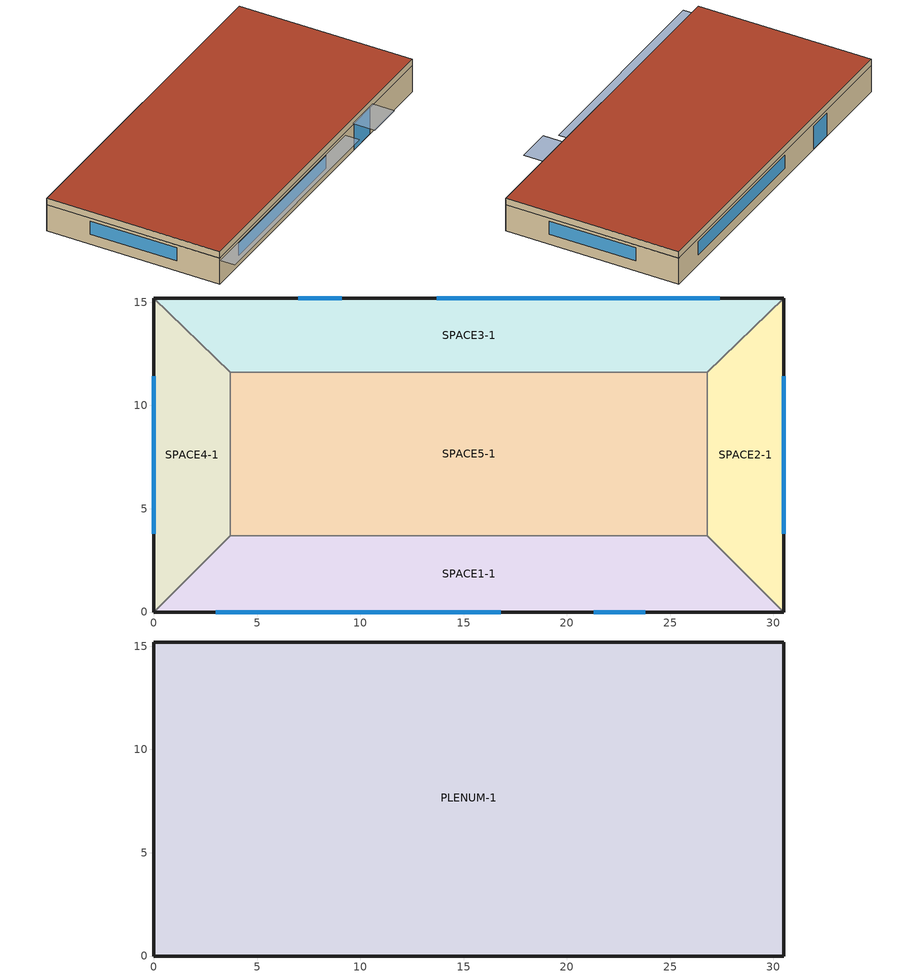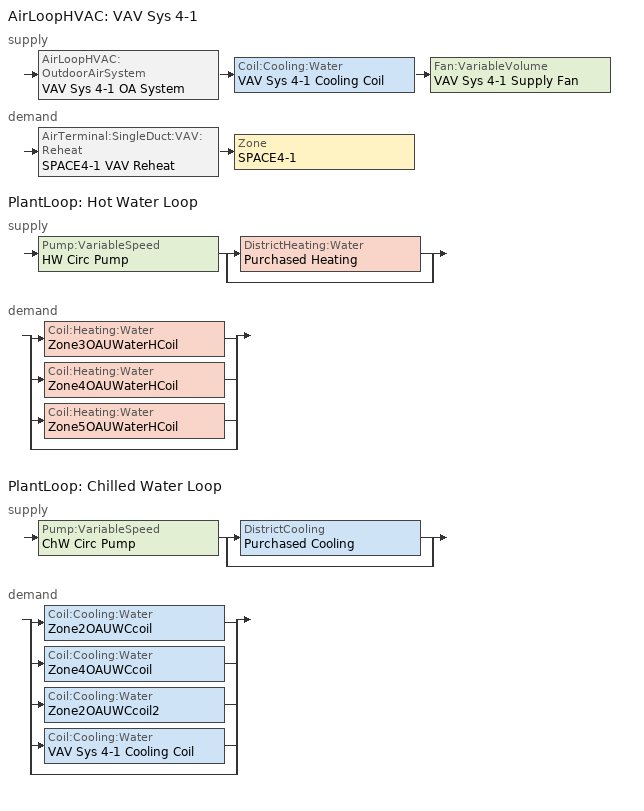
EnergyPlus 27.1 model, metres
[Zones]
SPACE1-1
 floor ground (FLOOR-SLAB-1): 26.8,3.7 30.5,0 0,0 3.7,3.7 z0
 wall outside (WALL-1): 0,0 30.5,0 z0:2.4
 wall to SPACE2-1 (INT-WALL-1): 30.5,0 26.8,3.7 z0:2.4
 wall to SPACE4-1 (INT-WALL-1): 3.7,3.7 0,0 z0:2.4
 wall to SPACE5-1 (INT-WALL-1): 26.8,3.7 3.7,3.7 z0:2.4
 window (Dbl Clr 3mm/13mm Air): 3,0 16.8,0 z0.9:2.1
 window (Sgl Grey 3mm): 21.3,0 23.8,0 z0:2.4
SPACE2-1
 floor ground (FLOOR-SLAB-1): 26.8,11.6 30.5,15.2 30.5,0 26.8,3.7 z0
 wall outside (WALL-1): 30.5,0 30.5,15.2 z0:2.4
 wall to SPACE3-1 (INT-WALL-1): 30.5,15.2 26.8,11.6 z0:2.4
 wall to SPACE5-1 (INT-WALL-1): 26.8,11.6 26.8,3.7 z0:2.4
 window (Dbl Clr 3mm/13mm Air): 30.5,3.8 30.5,11.4 z0.9:2.1
SPACE3-1
 floor ground (FLOOR-SLAB-1): 26.8,11.6 3.7,11.6 0,15.2 30.5,15.2 z0
 wall outside (WALL-1): 30.5,15.2 0,15.2 z0:2.4
 wall to SPACE4-1 (INT-WALL-1): 0,15.2 3.7,11.6 z0:2.4
 wall to SPACE5-1 (INT-WALL-1): 3.7,11.6 26.8,11.6 z0:2.4
 window (Dbl Clr 3mm/13mm Air): 27.4,15.2 13.7,15.2 z0.9:2.1
 window (Sgl Grey 3mm): 9.1,15.2 7,15.2 z0:2.1
SPACE4-1
 floor ground (FLOOR-SLAB-1): 3.7,3.7 0,0 0,15.2 3.7,11.6 z0
 wall outside (WALL-1): 0,15.2 0,0 z0:2.4
 wall to SPACE5-1 (INT-WALL-1): 3.7,3.7 3.7,11.6 z0:2.4
 window (Dbl Clr 3mm/13mm Air): 0,11.4 0,3.8 z0.9:2.1
SPACE5-1
 floor ground (FLOOR-SLAB-1): 26.8,11.6 26.8,3.7 3.7,3.7 3.7,11.6 z0
PLENUM-1
 floor to SPACE1-1 (CLNG-1): 26.8,3.7 30.5,0 0,0 3.7,3.7 z2.4
 floor to SPACE2-1 (CLNG-1): 26.8,11.6 30.5,15.2 30.5,0 26.8,3.7 z2.4
 floor to SPACE3-1 (CLNG-1): 26.8,11.6 3.7,11.6 0,15.2 30.5,15.2 z2.4
 floor to SPACE4-1 (CLNG-1): 3.7,3.7 0,0 0,15.2 3.7,11.6 z2.4
 floor to SPACE5-1 (CLNG-1): 26.8,11.6 26.8,3.7 3.7,3.7 3.7,11.6 z2.4
 wall outside (WALL-1): 0,0 30.5,0 30.5,15.2 0,15.2 0,0 z2.4:3
 roof outside (ROOF-1): 0,15.2 0,0 30.5,0 30.5,15.2 z3
shading: 0,-1.3 0,0 19.8,0 19.8,-1.3 z2.2; 21,-2 21,0 24.1,0 24.1,-2 z2.6
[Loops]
AirLoopHVAC 'VAV Sys 4-1'
 supply: AirLoopHVAC:OutdoorAirSystem 'VAV Sys 4-1 OA System' > Coil:Cooling:Water 'VAV Sys 4-1 Cooling Coil' > Fan:VariableVolume 'VAV Sys 4-1 Supply Fan'
 demand: AirTerminal:SingleDuct:VAV:Reheat 'SPACE4-1 VAV Reheat' > Zone 'SPACE4-1'
PlantLoop 'Hot Water Loop'
 supply: Pump:VariableSpeed 'HW Circ Pump' > split
  | DistrictHeating:Water 'Purchased Heating'
  | bypass
 demand: split
  | Coil:Heating:Water 'Zone3OAUWaterHCoil'
  | Coil:Heating:Water 'Zone4OAUWaterHCoil'
  | Coil:Heating:Water 'Zone5OAUWaterHCoil'
  | bypass
PlantLoop 'Chilled Water Loop'
 supply: Pump:VariableSpeed 'ChW Circ Pump' > split
  | DistrictCooling 'Purchased Cooling'
  | bypass
 demand: split
  | Coil:Cooling:Water 'Zone2OAUWCcoil'
  | Coil:Cooling:Water 'Zone4OAUWCcoil'
  | Coil:Cooling:Water 'Zone2OAUWCcoil2'
  | Coil:Cooling:Water 'VAV Sys 4-1 Cooling Coil'
  | bypass
[Building]
Building: North Axis {deg}=30; Terrain=City; Loads Convergence Tolerance Value {W}=0.04; Temperature Convergence Tolerance Value {deltaC}=0.4; Solar Distribution=FullExterior; Maximum Number of Warmup Days=25; Minimum Number of Warmup Days=6
[Site:Location]
CHICAGO_IL_USA TMY2-94846: Latitude {deg}=41.78; Longitude {deg}=-87.75; Time Zone {hr}=-6; Elevation {m}=190
[SizingPeriod:DesignDay] Day of Month=21; Humidity Condition Type=Wetbulb; Barometric Pressure {Pa}=99063; Rain Indicator=No; Snow Indicator=No; Daylight Saving Time Indicator=No; Solar Model Indicator=ASHRAEClearSky
Name | Month | Day Type | Maximum Dry-Bulb Temperature {C} | Daily Dry-Bulb Temperature Range {deltaC} | Wetbulb or DewPoint at Maximum Dry-Bulb {C} | Wind Speed {m/s} | Wind Direction {deg} | Sky Clearness
CHICAGO_IL_USA Annual Cooling 1% Design Conditions DB/MCWB | 7 | SummerDesignDay | 31.5 | 10.7 | 23 | 5.3 | 230 | 1
CHICAGO_IL_USA Annual Heating 99% Design Conditions DB | 1 | WinterDesignDay | -17.3 | 0 | -17.3 | 4.9 | 270 | 0
[Site:GroundTemperature:BuildingSurface]
20.03, 20.03, 20.13, 20.3, 20.43, 20.52, 20.62, 20.77, 20.78, 20.55, 20.44, 20.2
[Material] Thermal Absorptance=0.9
Name | Roughness | Thickness {m} | Conductivity {W/m-K} | Density {kg/m3} | Specific Heat {J/kg-K} | Solar Absorptance | Visible Absorptance
RG01 | Rough | 0.0127 | 1.442 | 881 | 1674 | 0.65 | 0.65
BR01 | VeryRough | 0.0095 | 0.162 | 1121 | 1464 | 0.7 | 0.7
IN46 | VeryRough | 0.0762 | 0.023 | 24 | 1590 | 0.5 | 0.5
WD01 | MediumSmooth | 0.0191 | 0.115 | 513 | 1381 | 0.78 | 0.78
PW03 | MediumSmooth | 0.0127 | 0.115 | 545 | 1213 | 0.78 | 0.78
IN02 | Rough | 0.0901 | 0.043 | 10 | 837 | 0.75 | 0.75
GP01 | MediumSmooth | 0.0127 | 0.16 | 801 | 837 | 0.75 | 0.75
GP02 | MediumSmooth | 0.0159 | 0.16 | 801 | 837 | 0.75 | 0.75
CC03 | MediumRough | 0.1016 | 1.31 | 2243 | 837 | 0.65 | 0.65
[Material:NoMass]
MAT-CLNG-1: Roughness=Rough; Thermal Resistance {m2-K/W}=0.652259; Thermal Absorptance=0.65; Solar Absorptance=0.65; Visible Absorptance=0.65
[Material:AirGap]
AL21: Thermal Resistance {m2-K/W}=0.157
[WindowMaterial:Glazing] Optical Data Type=SpectralAverage; Thickness {m}=0.003; Infrared Transmittance at Normal Incidence=0; Front Side Infrared Hemispherical Emissivity=0.84; Back Side Infrared Hemispherical Emissivity=0.84; Conductivity {W/m-K}=0.9
Name | Solar Transmittance at Normal Incidence | Front Side Solar Reflectance at Normal Incidence | Back Side Solar Reflectance at Normal Incidence | Visible Transmittance at Normal Incidence | Front Side Visible Reflectance at Normal Incidence | Back Side Visible Reflectance at Normal Incidence
CLEAR 3MM | 0.837 | 0.075 | 0.075 | 0.898 | 0.081 | 0.081
GREY 3MM | 0.626 | 0.061 | 0.061 | 0.611 | 0.061 | 0.061
[WindowMaterial:Gas]
AIR 13MM: Gas Type=Air; Thickness {m}=0.0127
[Construction]
ROOF-1: RG01, BR01, IN46, WD01
WALL-1: WD01, PW03, IN02, GP01
CLNG-1: MAT-CLNG-1
FLOOR-SLAB-1: CC03
INT-WALL-1: GP02, AL21, GP02
Dbl Clr 3mm/13mm Air: CLEAR 3MM, AIR 13MM, CLEAR 3MM
Sgl Grey 3mm: GREY 3MM
[Coil:Heating:Fuel] Fuel Type=NaturalGas
Name | Availability Schedule | Burner Efficiency | Nominal Capacity {W}
Zone2OAUHeatingCoil | OAUnitOASched | 0.77 | 30000
Desiccant Regen Coil | FanAndCoilAvailSched | 0.8 | 100000
[ZoneControl:Thermostat] Control Type Schedule=Zone Control Type Sched; Control 1=Heating Setpoint with SB; Control 2=Cooling Setpoint with SB
Name | Zone or ZoneList
Zone 1 Thermostat | SPACE1-1
Zone 2 Thermostat | SPACE2-1
Zone 3 Thermostat | SPACE3-1
Zone 4 Thermostat | SPACE4-1
Zone 5 Thermostat | SPACE5-1
[Coil:Cooling:Water] Heat Exchanger Configuration=CrossFlow
Name | Availability Schedule | Design Water Flow Rate {m3/s} | Design Air Flow Rate {m3/s} | Design Inlet Water Temperature {C} | Design Inlet Air Temperature {C} | Design Outlet Air Temperature {C} | Design Inlet Air Humidity Ratio {kgWater/kgDryAir} | Design Outlet Air Humidity Ratio {kgWater/kgDryAir} | Type of Analysis
Zone2OAUWCcoil2 | OAUnitOASched | 0.002 | 0.84 | 6.67 | 30 | 11 | 0.014 | 0.008 | SimpleAnalysis
Zone4OAUWCcoil | OAUnitOASched | autosize | autosize | autosize | autosize | autosize | autosize | autosize | SimpleAnalysis
Zone2OAUWCcoil | OAUnitOASched | 0.001 | 0.84 | 6.67 | 30 | 11 | 0.014 | 0.008 | SimpleAnalysis
VAV Sys 4-1 Cooling Coil | HVACTemplate-Always 1 | autosize | autosize | autosize | autosize | autosize | autosize | autosize | DetailedAnalysis
[ZoneInfiltration:DesignFlowRate] Schedule=INFIL-SCH; Design Flow Rate Calculation Method=AirChanges/Hour; Air Changes per Hour {1/hr}=0.3; Constant Term Coefficient=1
Name | Zone or ZoneList or Space or SpaceList
Space1_INF | SPACE1-1
Space2_INF; Space4_INF | SPACE4-1
Space3_INF | SPACE3-1
Space5_INF | SPACE5-1
[ZoneHVAC:OutdoorAirUnit] Availability Schedule=OAUnitOASched; Outdoor Air Schedule=OAUnitOASched; Exhaust Air Schedule=OAUnitOASched
Name | Zone | Outdoor Air Flow Rate {m3/s} | Supply Fan | Supply Fan Placement | Exhaust Fan | Exhaust Air Flow Rate {m3/s} | Unit Control Type | High Air Control Temperature Schedule | Low Air Control Temperature Schedule | Outdoor Air Unit List
Zone5DXOutAir | SPACE5-1 | 0.42 | Zone5OAUFan1 | BlowThrough | Zone5OAUExFan1 | 0.42 | TemperatureControl | OAUHitemp2 | OAULotemp2 | Zone5OAUEquip1
Zone5WaterOutAir | SPACE5-1 | 0.42 | Zone5OAUFan2 | DrawThrough | Zone5OAUextFan1 | 0.42 | NeutralControl |  |  | Zone5OAUEquip2
Zone4OutAir | SPACE4-1 | autosize | Zone4OAUFan | BlowThrough | Zone4OAUextFan | autosize | NEUTRALCONTROL |  |  | Zone4OAEQLIST
Zone3OutAir | SPACE3-1 | 0.42 | Zone3OAUFan | DrawThrough | Zone3OAUextFan | 0.42 | NeutralControl |  |  | Zone3OAEQLIST
Zone2OutAir | SPACE2-1 | 0.42 | Zone2OAUFan | BlowThrough | Zone2OAUExFan | 0.42 | TemperatureControl | OAUHiCtrlTemp | OAULoCtrlTemp | Zone2OAEQLIST
Zone1OutAir | SPACE1-1 | 0.42 | Zone1OAUFan | DrawThrough | Zone1OAUextFan | 0.42 | TemperatureControl | OAUHiCtrlTemp | OAULoCtrlTemp | Zone1OAEQLIST
[Fan:ConstantVolume] Availability Schedule=OAUnitOASched; Fan Total Efficiency=0.5; Pressure Rise {Pa}=75; Motor Efficiency=0.9; Motor In Airstream Fraction=1
Name | Maximum Flow Rate {m3/s}
Zone5OAUFan1; Zone5OAUExFan1; Zone5OAUFan2 | 0.84
Zone5OAUextFan1; Zone3OAUextFan; Zone3OAUFan; Zone2OAUFan; Zone2OAUExFan; Zone1OAUextFan; Zone1OAUFan | 0.42
Zone4OAUFan; Zone4OAUextFan | autosize
[ZoneHVAC:OutdoorAirUnit:EquipmentList]
Name | Component 1 | Component 2 | Component 3 | Component 4
Zone5OAUEquip1 | Z5Dessicant | Zone5A2AHeat Recovery | DX Cooling Coil System 5 | Zone5DESHCoil
Zone5OAUEquip2 | DX Cooling Coil System 52 | Zone5OAUWaterHCoil
Zone4OAEQLIST | Zone4OAUHX | Zone4OAUWCcoil | Zone4OAUWaterHCoil
Zone3OAEQLIST | Zone3OAUHX | DX Cooling Coil System 3 | Zone3OAUWaterHCoil
Zone2OAEQLIST | Zone2OAUHX | Zone2OAUWCcoil | Zone2OAUHeatingCoil | Zone2OAUWCcoil2
Zone1OAEQLIST | Zone1OAUHR | DX Cooling Coil System 1 | Zone1OAUHeatPump | Zone1OAUHeatingCoil
[Dehumidifier:Desiccant:NoFans]
Z5Dessicant: Availability Schedule=FanAndCoilAvailSched; Control Type=LeavingMaximumHumidityRatioSetpoint; Leaving Maximum Humidity Ratio Setpoint {kgWater/kgDryAir}=0.007; Nominal Process Air Flow Rate {m3/s}=1; Nominal Process Air Velocity {m/s}=2.5; Rotor Power {W}=10; Regeneration Coil=Desiccant Regen Coil; Regeneration Fan=Desiccant Regen Fan; Performance Model Type=DEFAULT
[Fan:VariableVolume] Fan Total Efficiency=0.7; Motor Efficiency=0.9; Motor In Airstream Fraction=1; Fan Power Coefficient 5=0
Name | Availability Schedule | Pressure Rise {Pa} | Maximum Flow Rate {m3/s} | Fan Power Minimum Flow Rate Input Method | Fan Power Minimum Air Flow Rate {m3/s} | Fan Power Coefficient 1 | Fan Power Coefficient 2 | Fan Power Coefficient 3 | Fan Power Coefficient 4 | Fan Power Minimum Flow Fraction
Desiccant Regen Fan | FanAndCoilAvailSched | 600 | 1.3 | FixedFlowRate | 0 | 0 | 1 | 0 | 0
VAV Sys 4-1 Supply Fan | HVACTemplate-Always 1 | 1000 | autosize | Fraction |  | 0.350712 | 0.308505 | -0.541374 | 0.871988 | 0.25
[HeatExchanger:AirToAir:FlatPlate] Ratio of Supply to Secondary hA Values=1; Nominal Electric Power {W}=0
Name | Availability Schedule | Flow Arrangement Type | Economizer Lockout | Nominal Supply Air Flow Rate {m3/s} | Nominal Supply Air Inlet Temperature {C} | Nominal Supply Air Outlet Temperature {C} | Nominal Secondary Air Flow Rate {m3/s} | Nominal Secondary Air Inlet Temperature {C}
Zone5A2AHeat Recovery | FanAndCoilAvailSched | CounterFlow | Yes | 0.4333 | 5 | 15 | 0.4333 | 20
Zone4OAUHX | OAUnitOASched | CrossFlowBothUnmixed | No | 0.84 | 24 | 20 | 0.84 | 17
[CoilSystem:Cooling:DX]
Name | Availability Schedule | Cooling Coil
DX Cooling Coil System 5 | OAUnitOASched | ACDXCoil 5
DX Cooling Coil System 52 | OAUnitOASched | ACDXCoil 52
DX Cooling Coil System 3 | OAUnitOASched | ACDXCoil 3
DX Cooling Coil System 1 | FanAndCoilAvailSched | ACDXCoil 1
[Coil:Cooling:DX:SingleSpeed] Gross Rated Total Cooling Capacity {W}=autosize; Gross Rated Sensible Heat Ratio=autosize; Gross Rated Cooling COP {W/W}=3; 2023 Rated Evaporator Fan Power Per Volume Flow Rate {W/(m3/s)}=934.4; Total Cooling Capacity Function of Temperature Curve=WindACCoolCapFT; Total Cooling Capacity Function of Flow Fraction Curve=WindACCoolCapFFF; Energy Input Ratio Function of Temperature Curve=WindACEIRFT; Energy Input Ratio Function of Flow Fraction Curve=WindACEIRFFF; Part Load Fraction Correlation Curve=WindACPLFFPLR
Name | Availability Schedule | Rated Air Flow Rate {m3/s}
ACDXCoil 5 | OAUnitOASched | autosize
ACDXCoil 52 | FanAndCoilAvailSched | autosize
ACDXCoil 3 | OAUnitOASched | 0.42
ACDXCoil 1 | FanAndCoilAvailSched | 0.42
[Coil:Heating:Electric]
Name | Availability Schedule | Efficiency | Nominal Capacity {W}
Zone5DESHCoil; Zone1OAUHeatingCoil | OAUnitOASched | 0.99 | 30000
SPACE4-1 Reheat Coil | HVACTemplate-Always 1 | 1 | autosize
[Zone equipment]
SPACE5-1: Zone5WaterOutAir, Zone5DXOutAir
SPACE4-1: Zone4OutAir, SPACE4-1 VAV Reheat
SPACE3-1: Zone3OutAir
SPACE2-1: Zone2OutAir
SPACE1-1: Zone1OutAir
[Sizing:Zone] Zone Cooling Design Supply Air Temperature Input Method=SupplyAirTemperature; Zone Cooling Design Supply Air Temperature {C}=12; Zone Heating Design Supply Air Temperature Input Method=SupplyAirTemperature; Zone Heating Design Supply Air Temperature {C}=50; Zone Cooling Design Supply Air Humidity Ratio {kgWater/kgDryAir}=0.008; Zone Heating Design Supply Air Humidity Ratio {kgWater/kgDryAir}=0.008; Heating Design Air Flow Method=DesignDay; Heating Design Air Flow Rate {m3/s}=0; Account for Dedicated Outdoor Air System=No; Dedicated Outdoor Air System Control Strategy=NeutralSupplyAir; Dedicated Outdoor Air Low Setpoint Temperature for Design {C}=autosize; Dedicated Outdoor Air High Setpoint Temperature for Design {C}=autosize
Name | Design Specification Outdoor Air Object | Zone Heating Sizing Factor | Zone Cooling Sizing Factor | Cooling Design Air Flow Method | Cooling Design Air Flow Rate {m3/s}
SPACE5-1 | SZ DSOA SPACE5-1 | 1.5 | 1.5 | Flow/Zone | 0.42
SPACE1-1 | SZ DSOA SPACE1-1 | 0 | 0 | DesignDay | 0
SPACE3-1 | SZ DSOA SPACE3-1 | 0 | 0 | DesignDay | 0
SPACE4-1 | SZ DSOA SPACE4-1 | 0 | 0 | DesignDay | 0
[DesignSpecification:OutdoorAir] Outdoor Air Method=Flow/Zone; Outdoor Air Flow per Person {m3/s-person}=0; Outdoor Air Flow per Zone Floor Area {m3/s-m2}=0; Outdoor Air Flow per Zone {m3/s}=0.42
SZ DSOA SPACE5-1; SZ DSOA SPACE1-1; SZ DSOA SPACE3-1; SZ DSOA SPACE4-1
[Coil:Heating:Water] Availability Schedule=OAUnitOASched; Performance Input Method=NominalCapacity; Rated Inlet Water Temperature {C}=82.2; Rated Inlet Air Temperature {C}=16.6; Rated Outlet Water Temperature {C}=71.1; Rated Outlet Air Temperature {C}=32.2
Name | U-Factor Times Area Value {W/K} | Maximum Water Flow Rate {m3/s} | Rated Capacity {W}
Zone5OAUWaterHCoil; Zone3OAUWaterHCoil | 400 | 0.0005 | 30000
Zone4OAUWaterHCoil | autosize | autosize | autosize
[Pump:VariableSpeed] Design Pump Head {Pa}=300000; Motor Efficiency=0.87; Fraction of Motor Inefficiencies to Fluid Stream=0; Coefficient 1 of the Part Load Performance Curve=0; Coefficient 2 of the Part Load Performance Curve=1; Coefficient 3 of the Part Load Performance Curve=0; Coefficient 4 of the Part Load Performance Curve=0; Design Minimum Flow Rate {m3/s}=0; Pump Control Type=INTERMITTENT
Name | Design Maximum Flow Rate {m3/s} | Design Power Consumption {W}
HW Circ Pump | 0.002 | 900
ChW Circ Pump | 0.004 | 1800
[DistrictHeating:Water]
Purchased Heating: Nominal Capacity {W}=1000000
[Sizing:Plant]
Name | Loop Type | Design Loop Exit Temperature {C} | Loop Design Temperature Difference {deltaC}
Hot Water Loop | Heating | 60 | 11
Chilled Water Loop | Cooling | 6.67 | 6
[PlantLoop] Fluid Type=Water; Maximum Loop Temperature {C}=100; Maximum Loop Flow Rate {m3/s}=0.002; Minimum Loop Flow Rate {m3/s}=0; Plant Loop Volume {m3}=autocalculate; Load Distribution Scheme=Optimal
Name | Plant Equipment Operation Scheme | Minimum Loop Temperature {C}
Hot Water Loop | Hot Loop Operation | 2
Chilled Water Loop | Chilled Loop Operation | 1
[PlantEquipmentList]
heating plant: Purchased Heating
cooling plant: Purchased Cooling
[PlantEquipmentOperation:HeatingLoad]
Purchased Heating Only: Load Range 1 Lower Limit {W}=0; Load Range 1 Upper Limit {W}=1000000; Range 1 Equipment List=heating plant
[PlantEquipmentOperationSchemes] Control Scheme 1 Schedule=ON
Name | Control Scheme 1
Hot Loop Operation | Purchased Heating Only
Chilled Loop Operation | Purchased Cooling Only
[SetpointManager:Scheduled] Control Variable=Temperature
Name | Schedule | Setpoint Node or NodeList
Hot Water Loop Setpoint Manager | HW Loop Temp Schedule | Hot Water Loop Setpoint Node List
Chilled Water Loop Setpoint Manager | CW Loop Temp Schedule | Chilled Water Loop Setpoint Node List
VAV Sys 4-1 Cooling Supply Air Temp Manager | HVACTemplate-Always 12.8 | VAV Sys 4-1 Supply Fan Outlet
[HeatExchanger:AirToAir:SensibleAndLatent] Availability Schedule=OAUnitOASched; Nominal Supply Air Flow Rate {m3/s}=0.42; Sensible Effectiveness at 100% Heating Air Flow=0.76; Latent Effectiveness at 100% Heating Air Flow=0.68; Sensible Effectiveness at 100% Cooling Air Flow=0.76; Latent Effectiveness at 100% Cooling Air Flow=0.68; Nominal Electric Power {W}=200; Supply Air Outlet Temperature Control=No; Heat Exchanger Type=Plate; Frost Control Type=None; Threshold Temperature {C}=1.7; Initial Defrost Time Fraction=0.083; Rate of Defrost Time Fraction Increase {1/K}=0.012; Economizer Lockout=No; Sensible Effectiveness of Heating Air Flow Curve=SenEffectivenessTable; Latent Effectiveness of Heating Air Flow Curve=LatEffectivenessTable; Sensible Effectiveness of Cooling Air Flow Curve=SenEffectivenessTable; Latent Effectiveness of Cooling Air Flow Curve=LatEffectivenessTable
Zone3OAUHX; Zone2OAUHX; Zone1OAUHR
[DistrictCooling]
Purchased Cooling: Nominal Capacity {W}=1000000
[PlantEquipmentOperation:CoolingLoad]
Purchased Cooling Only: Load Range 1 Lower Limit {W}=0; Load Range 1 Upper Limit {W}=1000000; Range 1 Equipment List=cooling plant
[ThermostatSetpoint:SingleHeating]
Heating Setpoint with SB: Setpoint Temperature Schedule=Heating Setpoints
[ThermostatSetpoint:SingleCooling]
Cooling Setpoint with SB: Setpoint Temperature Schedule=Cooling Setpoints
[CoilSystem:Heating:DX]
Zone1OAUHeatPump: Availability Schedule=OAUnitOASched; Heating Coil=OAUnit Heat Pump DX Heating Coil 1
[Coil:Heating:DX:SingleSpeed]
OAUnit Heat Pump DX Heating Coil 1: Availability Schedule=OAUnitOASched; Gross Rated Heating Capacity {W}=Autosize; Gross Rated Heating COP {W/W}=2.75; Rated Air Flow Rate {m3/s}=Autosize; 2023 Rated Supply Fan Power Per Volume Flow Rate {W/(m3/s)}=934.4; Heating Capacity Function of Temperature Curve=HPACHeatCapFT; Heating Capacity Function of Flow Fraction Curve=HPACHeatCapFFF; Energy Input Ratio Function of Temperature Curve=HPACHeatEIRFT; Energy Input Ratio Function of Flow Fraction Curve=HPACHeatEIRFFF; Part Load Fraction Correlation Curve=HPACCOOLPLFFPLR; Minimum Outdoor Dry-Bulb Temperature for Compressor Operation {C}=-8; Maximum Outdoor Dry-Bulb Temperature for Defrost Operation {C}=5; Crankcase Heater Capacity {W}=200; Maximum Outdoor Dry-Bulb Temperature for Crankcase Heater Operation {C}=10; Defrost Strategy=Resistive; Defrost Control=TIMED; Defrost Time Period Fraction=0.166667; Resistive Defrost Heater Capacity {W}=autosize
[Zone] Type=1; Multiplier=1
Name | Ceiling Height {m} | Volume {m3}
PLENUM-1 | 0.6096 | 283.2
SPACE1-1; SPACE3-1 | 2.4384 | 239.247
SPACE2-1; SPACE4-1 | 2.4384 | 103.311
SPACE5-1 | 2.4384 | 447.683
[People] Number of People Schedule=BLDG Sch   1; Number of People Calculation Method=people; Fraction Radiant=0.3; Activity Level Schedule=Activity Sch
Name | Zone or ZoneList or Space or SpaceList | Number of People
SPACE1-1 People 1 | SPACE1-1 | 50
SPACE2-1 People 1 | SPACE2-1 | 5
SPACE3-1 People 1 | SPACE3-1 | 5
SPACE4-1 People 1 | SPACE4-1 | 5
SPACE5-1 People 1 | SPACE5-1 | 20
[Lights] Schedule=BLDG Sch   3; Design Level Calculation Method=LightingLevel; Return Air Fraction=0; Fraction Radiant=0.59; Fraction Visible=0.2; Fraction Replaceable=0
Name | Zone or ZoneList or Space or SpaceList | Lighting Level {W}
SPACE1-1 Lights 1 | SPACE1-1 | 1584
SPACE2-1 Lights 1 | SPACE2-1 | 684
SPACE3-1 Lights 1 | SPACE3-1 | 684
SPACE4-1 Lights 1 | SPACE4-1 | 684
SPACE5-1 Lights 1 | SPACE5-1 | 2964
[ElectricEquipment] Schedule=BLDG Sch   2; Design Level Calculation Method=EquipmentLevel; Fraction Latent=0; Fraction Radiant=0.3; Fraction Lost=0
Name | Zone or ZoneList or Space or SpaceList | Design Level {W}
SPACE1-1 ElecEq 1 | SPACE1-1 | 1056
SPACE2-1 ElecEq 1 | SPACE2-1 | 456
SPACE3-1 ElecEq 1 | SPACE3-1 | 456
SPACE4-1 ElecEq 1 | SPACE4-1 | 456
SPACE5-1 ElecEq 1 | SPACE5-1 | 1976
[AirTerminal:SingleDuct:VAV:Reheat]
SPACE4-1 VAV Reheat: Availability Schedule=HVACTemplate-Always 1; Maximum Air Flow Rate {m3/s}=autosize; Zone Minimum Air Flow Input Method=Constant; Constant Minimum Air Flow Fraction=0.2; Reheat Coil=SPACE4-1 Reheat Coil; Convergence Tolerance=0.001; Damper Heating Action=Reverse
[Sizing:System]
VAV Sys 4-1: Type of Load to Size On=Sensible; Design Outdoor Air Flow Rate {m3/s}=autosize; Central Heating Maximum System Air Flow Ratio=0.3; Preheat Design Temperature {C}=7.2; Preheat Design Humidity Ratio {kgWater/kgDryAir}=0.008; Precool Design Temperature {C}=11; Precool Design Humidity Ratio {kgWater/kgDryAir}=0.008; Central Cooling Design Supply Air Temperature {C}=12.8; Central Heating Design Supply Air Temperature {C}=10; Type of Zone Sum to Use=NonCoincident; 100% Outdoor Air in Cooling=No; 100% Outdoor Air in Heating=No; Central Cooling Design Supply Air Humidity Ratio {kgWater/kgDryAir}=0.008; Central Heating Design Supply Air Humidity Ratio {kgWater/kgDryAir}=0.008; Cooling Supply Air Flow Rate Method=DesignDay; Cooling Supply Air Flow Rate {m3/s}=0; Heating Supply Air Flow Rate Method=DesignDay; Heating Supply Air Flow Rate {m3/s}=0; Zone Maximum Outdoor Air Fraction=1; Cooling Design Capacity Method=CoolingDesignCapacity; Cooling Design Capacity {W}=autosize; Heating Design Capacity Method=HeatingDesignCapacity; Heating Design Capacity {W}=autosize; Central Cooling Capacity Control Method=VAV
[AirLoopHVAC]
VAV Sys 4-1: Design Supply Air Flow Rate {m3/s}=autosize
[AvailabilityManager:NightCycle]
VAV Sys 4-1 Availability: Applicability Schedule=HVACTemplate-Always 1; Fan Schedule=HVACTemplate-Always 1; Control Type=StayOff; Thermostat Tolerance {deltaC}=1; Cycling Run Time Control Type=FixedRunTime; Cycling Run Time {s}=3600
[Controller:WaterCoil]
VAV Sys 4-1 Cooling Coil Controller: Control Variable=Temperature; Action=Reverse; Actuator Variable=Flow; Controller Convergence Tolerance {deltaC}=autosize; Maximum Actuated Flow {m3/s}=autosize; Minimum Actuated Flow {m3/s}=0
[SetpointManager:MixedAir]
VAV Sys 4-1 Cooling Coil Air Temp Manager: Control Variable=Temperature; Setpoint Node or NodeList=VAV Sys 4-1 Mixed Air Nodes
[Controller:OutdoorAir]
VAV Sys 4-1 OA Controller: Minimum Outdoor Air Flow Rate {m3/s}=autosize; Maximum Outdoor Air Flow Rate {m3/s}=autosize; Economizer Control Type=NoEconomizer; Economizer Control Action Type=ModulateFlow; Lockout Type=NoLockout; Minimum Limit Type=ProportionalMinimum
[Schedule:Compact]
Zone Control Type Sched: Through: 3/31, For: AllDays, Until: 24:00, 1, Through: 9/30, For: AllDays, Until: 24:00, 2, Through: 12/31, For: AllDays, Until: 24:00, 1
OAUHitemp2: Through: 12/31, For: AllDays, Until: 7:00, 20, Until: 17:00, 18, Until: 24:00, 20
OAULotemp2: Through: 12/31, For: AllDays, Until: 7:00, 10, Until: 17:00, 13, Until: 24:00, 10
OAULoCtrlTemp: Through: 12/31, For: AllDays, Until: 24:00, 10
OAUHiCtrlTemp: Through: 12/31, For: AllDays, Until: 24:00, 15
INFIL-SCH: Through: 3/31, For: AllDays, Until: 24:00, 1, Through: 10/31, For: AllDays, Until: 24:00, 0, Through: 12/31, For: AllDays, Until: 24:00, 1
Activity Sch: Through: 12/31, For: AllDays, Until: 24:00, 131.8
BLDG Sch   1: Through: 12/31, For: Weekdays SummerDesignDay WinterDesignDay, Until: 6:00, 0, Until: 7:00, 0.1, Until: 8:00, 0.5, Until: 12:00, 1, Until: 13:00, 0.5, Until: 16:00, 1, Until: 17:00, 0.5, Until: 18:00, 0.1, Until: 24:00, 0, For: AllOtherDays, Until: 24:00, 0
BLDG Sch   2: Through: 12/31, For: Weekdays SummerDesignDay WinterDesignDay, Until: 8:00, 0, Until: 18:00, 1, Until: 24:00, 0, For: AllOtherDays, Until: 24:00, 0
BLDG Sch   3: Through: 12/31, For: Weekdays SummerDesignDay WinterDesignDay, Until: 6:00, 0.05, Until: 7:00, 0.2, Until: 17:00, 1, Until: 18:00, 0.5, Until: 24:00, 0.05, For: AllOtherDays, Until: 24:00, 0.05
ON; OAUnitOASched; HVACTemplate-Always 1: Through: 12/31, For: AllDays, Until: 24:00, 1
CW Loop Temp Schedule: Through: 12/31, For: AllDays, Until: 24:00, 6.67
HW Loop Temp Schedule: Through: 12/31, For: AllDays, Until: 24:00, 60
FanAndCoilAvailSched: Through: 3/31, For: AllDays, Until: 24:00, 0, Through: 9/30, For: Weekdays SummerDesignDay, Until: 7:00, 1, Until: 17:00, 1, Until: 24:00, 1, For: AllOtherDays, Until: 24:00, 0, Through: 12/31, For: AllDays, Until: 24:00, 1
Heating Setpoints: Through: 12/31, For: AllDays, Until: 7:00, 15, Until: 17:00, 20, Until: 24:00, 15
Cooling Setpoints: Through: 12/31, For: AllDays, Until: 7:00, 20, Until: 17:00, 20, Until: 24:00, 20
HVACTemplate-Always 12.8: Through: 12/31, For: AllDays, Until: 24:00, 12.8
[Table:IndependentVariable]
airFlowRatio: Linear, Linear, 0, 10, Dimensionless, 0.75, 1
[Table:IndependentVariableList]
effectiveness_IndependentVariableList: airFlowRatio
[Table:Lookup]
SenEffectivenessTable: effectiveness_IndependentVariableList, DivisorOnly, 0.76, 0, 10, Dimensionless, 0.81, 0.76
LatEffectivenessTable: effectiveness_IndependentVariableList, DivisorOnly, 0.68, 0, 10, Dimensionless, 0.73, 0.68
[Curve:Quadratic]
Name | Coefficient1 Constant | Coefficient2 x | Coefficient3 x**2 | Minimum Value of x | Maximum Value of x
WindACCoolCapFFF | 0.8 | 0.2 | 0 | 0.5 | 1.5
WindACEIRFFF | 1.1552 | -0.1808 | 0.0256 | 0.5 | 1.5
WindACPLFFPLR; HPACCOOLPLFFPLR | 0.85 | 0.15 | 0 | 0 | 1
HPACHeatEIRFFF | 1.3824 | -0.4336 | 0.0512 | 0 | 1
[Curve:Biquadratic] Minimum Value of x=12.77778; Maximum Value of x=23.88889; Minimum Value of y=18; Maximum Value of y=46.11111
Name | Coefficient1 Constant | Coefficient2 x | Coefficient3 x**2 | Coefficient4 y | Coefficient5 y**2 | Coefficient6 x*y
WindACCoolCapFT | 0.942588 | 0.00954335 | 0.00068377 | -0.0110427 | 5.249e-06 | -9.72e-06
WindACEIRFT | 0.342414 | 0.034885 | -0.0006237 | 0.00497722 | 0.000437951 | -0.000728028
[Curve:Cubic]
Name | Coefficient1 Constant | Coefficient2 x | Coefficient3 x**2 | Coefficient4 x**3 | Minimum Value of x | Maximum Value of x | Input Unit Type for X | Output Unit Type
HPACHeatCapFT | 0.758746 | 0.027626 | 0.000148716 | 3.4992e-06 | -20 | 20 | Temperature | Dimensionless
HPACHeatCapFFF | 0.84 | 0.16 | 0 | 0 | 0.5 | 1.5
HPACHeatEIRFT | 1.19248 | -0.0300438 | 0.00103745 | -2.3328e-05 | -20 | 20 | Temperature | Dimensionless
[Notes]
OutdoorAirUnitwithAirloopHVAC.idf
Basic file description:  1 story building divided into 4 exterior and one interior conditioned zones and return plenum.
Highlights:              Outdoor Air unit to control outdoor air
Simulation Location/Run: CHICAGO_IL_USA TMY2-94846, 2 design days, 2 run periods,
Run Control executes the run periods using the weather file
Location:                Chicago, IL
Design Days:             CHICAGO_IL_USA Annual Heating 99% Design Conditions DB, MaxDB= -17.3°C
CHICAGO_IL_USA Annual Cooling 1% Design Conditions, MaxDB=  31.5°C MCWB=  23.0°C
Run Period (Weather File): Winter 1/14, Summer 7/7, CHICAGO_IL_USA TMY2-94846
Run Control:             Zone and System sizing with weather file run control
Building: Single floor rectangular building 100 ft x 50 ft. 5 zones - 4 exterior, 1 interior, zone height 8 feet.
Exterior zone depth is 12 feet. There is a 2 foot high return plenum: the overall building height is
10 feet. There are windows on all 4 facades; the south and north facades have glass doors.
The south facing glass is shaded by overhangs. The walls are woodshingle over plywood, R11 insulation,
and gypboard. The roof is a gravel built up roof with R-3 mineral board insulation and plywood sheathing.
The windows are of various single and double pane construction with 3mm and 6mm glass and either 6mm or
13mm argon or air gap.  The window to wall ratio is approximately 0.29.
The south wall and door have overhangs.
The building is oriented 30 degrees east of north.
Floor Area:        463.6 m2 (5000 ft2)
Number of Stories: 1
Zone Description Details:
Internal gains description:     lighting is 1.5 watts/ft2, office equip is 1.0 watts/ft2. There is 1 occupant
per 100 ft2 of floor area. The infiltration is 0.25 air changes per hour.
Interzone Surfaces:             6 interzone surfaces (see diagram)
Internal Mass:                  None
Windows:                        4 ea.: 1) Double pane clear, 3mm glass, 13mm air gap
2) Double pane clear, 3mm glass, 13mm argon gap
3) Double pane clear, 6mm glass, 6mm air gap
4) Double pane lowE,  6mm lowE glass outside, 6mm air gap, 6mm clear glass
Doors:                          2 ea.:    Single pane grey,  3mm glass
Detached Shading:               None
Daylight:                       None
Natural Ventilation:            None
Compact Schedules:              Yes
HVAC:                           No primary HVAC System
Zonal Equipment:                Outdoor Air Unit
Zone 1  : Dx cooling coil, electric heating coil
Zone 2  : Heat Exchanger (total heat), water cooling(1), gas heating coil, water cooling coil(2)
Zone 3  : Heat Exchanger (total heat), water cooling coil, water heating coil
Zone 4  : Heat Exchanger (Sensible Heat), water cooling coil, water heating coil
Zone5-1 : Desiccant Dehumidifier (for dehumidification), Heat exchanger(sensible Only), DX cooling coil, electric heating coil
Zone5-2 : Dx cooling coil, water heating coil
Central Air Handling Equipment: None
System Equipment Autosize:      Yes
Purchased Cooling:              Yes
Purchased Heating:              Yes
Coils:                          Depends on the outdoor air unit
Pumps:                          Pump:VariableSpeed
Boilers:                        None
Chillers:                       None
Standard Reports:               None
Timestep or Hourly Variables:   Hourly
Time bins Report:               None
HTML Report:                    None
Environmental Emissions:        None
Utility Tariffs:                None
